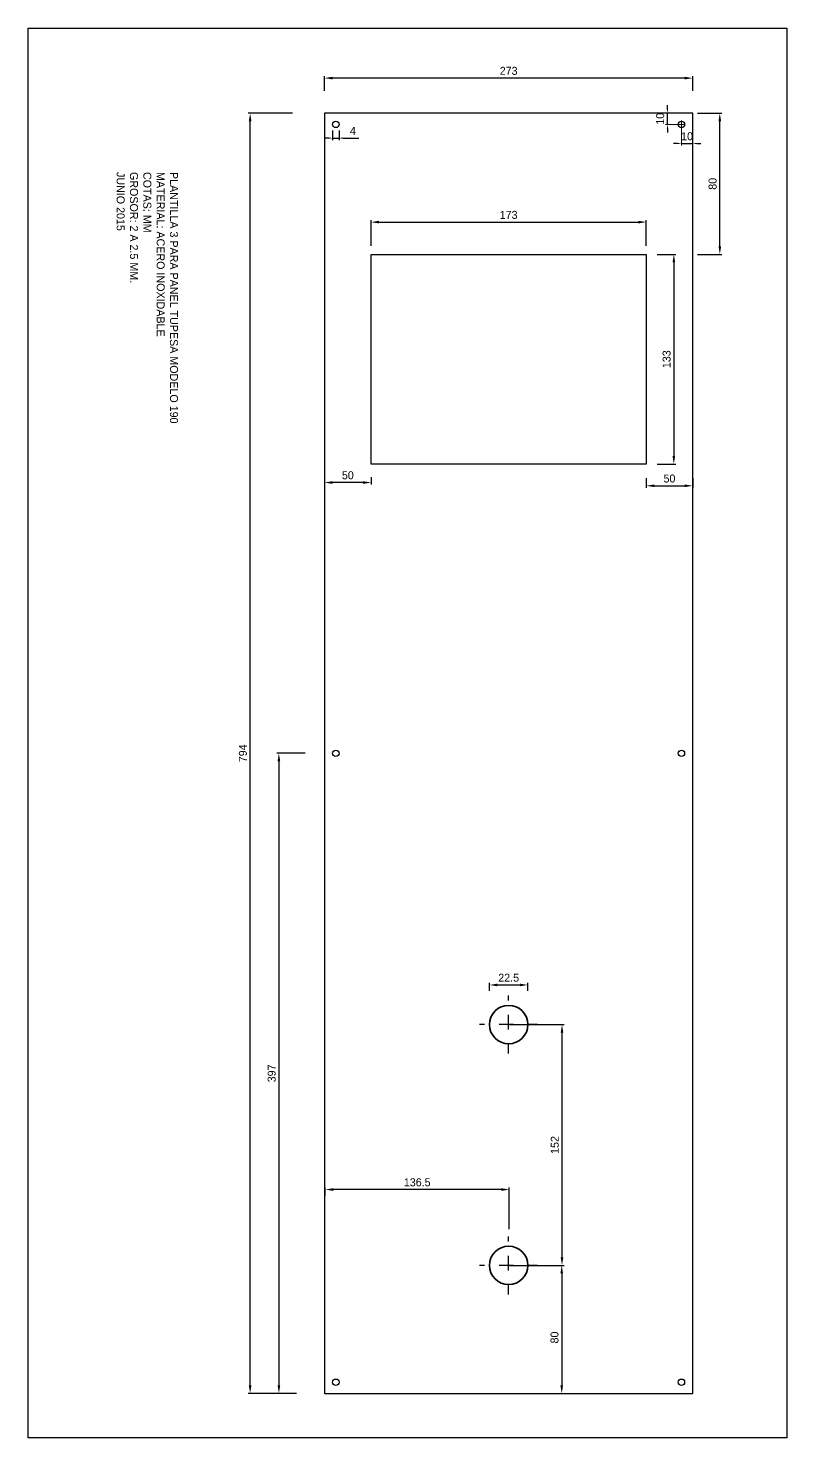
# Model space of a CAD drawing. Header units: millimetres. Extents: x 484 to 5511, y 1144 to 4084.
# Drawn here: x 1632 to 2106, y 3203 to 4084 of the extents above; entities that cross this region are included whole.
import ezdxf

# ---------------------------------------------------------------- set-up
doc = ezdxf.new("R2010")
doc.units = ezdxf.units.MM
doc.linetypes.add('ACAD_ISO03W100', pattern=[30, 12, -18])
doc.dimstyles.new('ISO-25', dxfattribs={"dimtxt": 2.5, "dimasz": 2.5, "dimexe": 1.25, "dimexo": 0.625, "dimtad": 1, "dimtxsty": 'Standard', "dimcen": 2.5, "dimadec": 0, "dimazin": 0, "dimtfac": 1, "dimtmove": 0, "dimatfit": 3, "dimfxl": 1, "dimarcsym": 0})

# ---------------------------------------------------------------- blocks, each defined once
blk = doc.blocks.new('*D77')
at = {"color": 0, "lineweight": -2, "transparency": 16777216}
for p, q in [((1846.06, 3948.06), (1846.06, 3964.19)), ((2018.06, 3948.06), (2018.06, 3964.19)), ((1851.06, 3962.94), (2013.06, 3962.94))]:
    blk.add_line(p, q, dxfattribs=at)
at = {"color": 0, "transparency": 16777216}
for points in [[(1851.06, 3963.78), (1851.06, 3962.11), (1846.06, 3962.94)], [(2013.06, 3963.78), (2013.06, 3962.11), (2018.06, 3962.94)]]:
    blk.add_solid(points, dxfattribs=at)
at = {"layer": 'Defpoints', "color": 0, "transparency": 16777216}
for p in [(2018.06, 3962.94), (1846.06, 3947.44), (2018.06, 3947.44)]:
    blk.add_point(p, dxfattribs=at)
at = {"color": 0, "lineweight": -3, "transparency": 16777216, "insert": (1932.06, 3967.44), "char_height": 5, "attachment_point": 5}
blk.add_mtext('173', dxfattribs=at)
blk = doc.blocks.new('*D78')
at = {"color": 0, "lineweight": -2, "transparency": 16777216}
for p, q in [((2024.78, 3942.76), (2036.54, 3942.76)), ((2035.29, 3937.76), (2035.29, 3816.76)), ((2024.78, 3811.76), (2036.54, 3811.76))]:
    blk.add_line(p, q, dxfattribs=at)
at = {"color": 0, "transparency": 16777216}
for points in [[(2034.46, 3937.76), (2036.12, 3937.76), (2035.29, 3942.76)], [(2034.46, 3816.76), (2036.12, 3816.76), (2035.29, 3811.76)]]:
    blk.add_solid(points, dxfattribs=at)
at = {"layer": 'Defpoints', "color": 0, "transparency": 16777216}
for p in [(2024.15, 3942.76), (2024.15, 3811.76), (2035.29, 3811.76)]:
    blk.add_point(p, dxfattribs=at)
at = {"color": 0, "lineweight": -3, "transparency": 16777216, "insert": (2030.79, 3877.26), "char_height": 5, "attachment_point": 5, "rotation": 90}
blk.add_mtext('133', dxfattribs=at)
blk = doc.blocks.new('*D79')
at = {"color": 0, "lineweight": -2, "transparency": 16777216}
for p, q in [((1817.06, 3803.61), (1817.06, 3798.97)), ((1841.06, 3800.22), (1822.06, 3800.22)), ((1846.06, 3803.61), (1846.06, 3798.97))]:
    blk.add_line(p, q, dxfattribs=at)
at = {"color": 0, "transparency": 16777216}
for points in [[(1822.06, 3801.05), (1822.06, 3799.38), (1817.06, 3800.22)], [(1841.06, 3801.05), (1841.06, 3799.38), (1846.06, 3800.22)]]:
    blk.add_solid(points, dxfattribs=at)
at = {"layer": 'Defpoints', "color": 0, "transparency": 16777216}
for p in [(1817.06, 3804.23), (1817.06, 3800.22), (1846.06, 3804.23)]:
    blk.add_point(p, dxfattribs=at)
at = {"color": 0, "lineweight": -3, "transparency": 16777216, "insert": (1831.56, 3804.72), "char_height": 5, "attachment_point": 5}
blk.add_mtext('50', dxfattribs=at)
blk = doc.blocks.new('*D80')
at = {"color": 0, "lineweight": -2, "transparency": 16777216}
for p, q in [((2018.06, 3802.98), (2018.06, 3796.95)), ((2023.06, 3798.2), (2042.06, 3798.2)), ((2047.06, 3802.98), (2047.06, 3796.95))]:
    blk.add_line(p, q, dxfattribs=at)
at = {"color": 0, "transparency": 16777216}
for points in [[(2023.06, 3799.03), (2023.06, 3797.37), (2018.06, 3798.2)], [(2042.06, 3799.03), (2042.06, 3797.37), (2047.06, 3798.2)]]:
    blk.add_solid(points, dxfattribs=at)
at = {"layer": 'Defpoints', "color": 0, "transparency": 16777216}
for p in [(2018.06, 3803.61), (2047.06, 3803.61), (2047.06, 3798.2)]:
    blk.add_point(p, dxfattribs=at)
at = {"color": 0, "lineweight": -3, "transparency": 16777216, "insert": (2032.56, 3802.7), "char_height": 5, "attachment_point": 5}
blk.add_mtext('50', dxfattribs=at)
blk = doc.blocks.new('*D81')
at = {"color": 0, "lineweight": -2, "transparency": 16777216}
for p, q in [((2050.14, 4031.01), (2065.28, 4031.01)), ((2064.03, 3947.76), (2064.03, 4026.01)), ((2050.14, 3942.76), (2065.28, 3942.76))]:
    blk.add_line(p, q, dxfattribs=at)
at = {"color": 0, "transparency": 16777216}
for points in [[(2063.2, 4026.01), (2064.87, 4026.01), (2064.03, 4031.01)], [(2063.2, 3947.76), (2064.87, 3947.76), (2064.03, 3942.76)]]:
    blk.add_solid(points, dxfattribs=at)
at = {"layer": 'Defpoints', "color": 0, "transparency": 16777216}
for p in [(2049.51, 4031.01), (2064.03, 4031.01), (2049.51, 3942.76)]:
    blk.add_point(p, dxfattribs=at)
at = {"color": 0, "lineweight": -3, "transparency": 16777216, "insert": (2059.53, 3986.89), "char_height": 5, "attachment_point": 5, "rotation": 90}
blk.add_mtext('80', dxfattribs=at)
blk = doc.blocks.new('*D82')
at = {"color": 0, "lineweight": -2, "transparency": 16777216}
for p, q in [((1797.01, 4031.01), (1769.25, 4031.01)), ((1770.5, 3236.01), (1770.5, 4026.01)), ((1797.01, 3231.01), (1769.25, 3231.01))]:
    blk.add_line(p, q, dxfattribs=at)
at = {"color": 0, "transparency": 16777216}
for points in [[(1769.67, 4026.01), (1771.34, 4026.01), (1770.5, 4031.01)], [(1769.67, 3236.01), (1771.34, 3236.01), (1770.5, 3231.01)]]:
    blk.add_solid(points, dxfattribs=at)
at = {"layer": 'Defpoints', "color": 0, "transparency": 16777216}
for p in [(1770.5, 4031.01), (1797.64, 4031.01), (1797.64, 3231.01)]:
    blk.add_point(p, dxfattribs=at)
at = {"color": 0, "lineweight": -3, "transparency": 16777216, "insert": (1766, 3631.01), "char_height": 5, "attachment_point": 5, "rotation": 90}
blk.add_mtext('794', dxfattribs=at)
blk = doc.blocks.new('*D83')
at = {"color": 0, "lineweight": -2, "transparency": 16777216}
for p, q in [((1817.06, 4044.96), (1817.06, 4054.2)), ((2042.06, 4052.95), (1822.06, 4052.95)), ((2047.06, 4044.96), (2047.06, 4054.2))]:
    blk.add_line(p, q, dxfattribs=at)
at = {"color": 0, "transparency": 16777216}
for points in [[(1822.06, 4053.78), (1822.06, 4052.11), (1817.06, 4052.95)], [(2042.06, 4053.78), (2042.06, 4052.11), (2047.06, 4052.95)]]:
    blk.add_solid(points, dxfattribs=at)
at = {"layer": 'Defpoints', "color": 0, "transparency": 16777216}
for p in [(1817.06, 4052.95), (1817.06, 4044.34), (2047.06, 4044.34)]:
    blk.add_point(p, dxfattribs=at)
at = {"color": 0, "lineweight": -3, "transparency": 16777216, "insert": (1932.06, 4057.45), "char_height": 5, "attachment_point": 5}
blk.add_mtext('273', dxfattribs=at)
blk = doc.blocks.new('*D84')
at = {"color": 0, "lineweight": -2, "transparency": 16777216}
for p, q in [((1957.01, 3311.01), (1966.49, 3311.01)), ((1965.24, 3306.01), (1965.24, 3236.01)), ((1957.01, 3231.01), (1966.49, 3231.01))]:
    blk.add_line(p, q, dxfattribs=at)
at = {"color": 0, "transparency": 16777216}
for points in [[(1964.4, 3306.01), (1966.07, 3306.01), (1965.24, 3311.01)], [(1964.4, 3236.01), (1966.07, 3236.01), (1965.24, 3231.01)]]:
    blk.add_solid(points, dxfattribs=at)
at = {"layer": 'Defpoints', "color": 0, "transparency": 16777216}
for p in [(1956.38, 3311.01), (1956.38, 3231.01), (1965.24, 3231.01)]:
    blk.add_point(p, dxfattribs=at)
at = {"color": 0, "lineweight": -3, "transparency": 16777216, "insert": (1960.74, 3265.95), "char_height": 5, "attachment_point": 5, "rotation": 90}
blk.add_mtext('80', dxfattribs=at)
blk = doc.blocks.new('*D85')
at = {"color": 0, "lineweight": -2, "transparency": 16777216}
for p, q in [((1817.42, 3354.46), (1817.42, 3359.66)), ((1927.42, 3358.41), (1822.42, 3358.41)), ((1932.42, 3333.64), (1932.42, 3359.66))]:
    blk.add_line(p, q, dxfattribs=at)
at = {"color": 0, "transparency": 16777216}
for points in [[(1822.42, 3359.24), (1822.42, 3357.57), (1817.42, 3358.41)], [(1927.42, 3359.24), (1927.42, 3357.57), (1932.42, 3358.41)]]:
    blk.add_solid(points, dxfattribs=at)
at = {"layer": 'Defpoints', "color": 0, "transparency": 16777216}
for p in [(1817.42, 3358.41), (1817.42, 3353.84), (1932.42, 3333.02)]:
    blk.add_point(p, dxfattribs=at)
at = {"color": 0, "lineweight": -3, "transparency": 16777216, "insert": (1874.92, 3362.91), "char_height": 5, "attachment_point": 5}
blk.add_mtext('136.5', dxfattribs=at)
blk = doc.blocks.new('*D86')
at = {"color": 0, "lineweight": -2, "transparency": 16777216}
for p, q in [((1822.06, 4020.27), (1822.06, 4014.19)), ((1826.06, 4020.27), (1826.06, 4014.19)), ((1819.56, 4015.44), (1817.06, 4015.44)), ((1822.06, 4015.44), (1826.06, 4015.44)), ((1828.56, 4015.44), (1838.39, 4015.44))]:
    blk.add_line(p, q, dxfattribs=at)
at = {"color": 0, "transparency": 16777216}
for points in [[(1819.56, 4015.85), (1819.56, 4015.02), (1822.06, 4015.44)], [(1828.56, 4015.85), (1828.56, 4015.02), (1826.06, 4015.44)]]:
    blk.add_solid(points, dxfattribs=at)
at = {"layer": 'Defpoints', "color": 0, "transparency": 16777216}
for p in [(1822.06, 4020.9), (1826.06, 4020.9), (1826.06, 4015.44)]:
    blk.add_point(p, dxfattribs=at)
at = {"color": 0, "transparency": 16777216, "insert": (1834.73, 4019.94), "char_height": 5, "attachment_point": 5}
blk.add_mtext('4', dxfattribs=at)
blk = doc.blocks.new('*D87')
at = {"color": 0, "lineweight": 13, "transparency": 16777216}
for p, q in [((2040.06, 4026.43), (2040.06, 4010.82)), ((2047.06, 4020.14), (2047.06, 4010.82))]:
    blk.add_line(p, q, dxfattribs=at)
at = {"color": 0, "lineweight": -2, "transparency": 16777216}
for p, q in [((2037.56, 4012.07), (2035.06, 4012.07)), ((2040.06, 4012.07), (2047.06, 4012.07)), ((2049.56, 4012.07), (2052.06, 4012.07))]:
    blk.add_line(p, q, dxfattribs=at)
at = {"color": 0, "transparency": 16777216}
for points in [[(2037.56, 4012.48), (2037.56, 4011.65), (2040.06, 4012.07)], [(2049.56, 4012.48), (2049.56, 4011.65), (2047.06, 4012.07)]]:
    blk.add_solid(points, dxfattribs=at)
at = {"layer": 'Defpoints', "color": 0, "transparency": 16777216}
for p in [(2040.06, 4027.06), (2047.06, 4020.77), (2047.06, 4012.07)]:
    blk.add_point(p, dxfattribs=at)
at = {"color": 0, "transparency": 16777216, "insert": (2043.56, 4016.57), "char_height": 5, "attachment_point": 5}
blk.add_mtext('10', dxfattribs=at)
blk = doc.blocks.new('*D88')
at = {"color": 0, "lineweight": -2, "transparency": 16777216}
for p, q in [((2031.28, 4033.51), (2031.28, 4036.01)), ((2031.28, 4024.01), (2031.28, 4031.01)), ((2031.28, 4021.51), (2031.28, 4019.01))]:
    blk.add_line(p, q, dxfattribs=at)
at = {"color": 0, "lineweight": 13, "transparency": 16777216}
for p, q in [((2035.7, 4031.01), (2030.03, 4031.01)), ((2042.28, 4024.01), (2030.03, 4024.01))]:
    blk.add_line(p, q, dxfattribs=at)
at = {"color": 0, "transparency": 16777216}
for points in [[(2030.86, 4033.51), (2031.7, 4033.51), (2031.28, 4031.01)], [(2030.86, 4021.51), (2031.7, 4021.51), (2031.28, 4024.01)]]:
    blk.add_solid(points, dxfattribs=at)
at = {"layer": 'Defpoints', "color": 0, "transparency": 16777216}
for p in [(2031.28, 4031.01), (2036.32, 4031.01), (2042.9, 4024.01)]:
    blk.add_point(p, dxfattribs=at)
at = {"color": 0, "transparency": 16777216, "insert": (2026.78, 4027.51), "char_height": 5, "attachment_point": 5, "rotation": 90}
blk.add_mtext('10', dxfattribs=at)
blk = doc.blocks.new('*D89')
at = {"color": 0, "lineweight": -2, "transparency": 16777216}
for p, q in [((1804.99, 3631.01), (1787.24, 3631.01)), ((1788.49, 3626.01), (1788.49, 3236.01)), ((1799.51, 3231.01), (1787.24, 3231.01))]:
    blk.add_line(p, q, dxfattribs=at)
at = {"color": 0, "transparency": 16777216}
for points in [[(1787.65, 3626.01), (1789.32, 3626.01), (1788.49, 3631.01)], [(1787.65, 3236.01), (1789.32, 3236.01), (1788.49, 3231.01)]]:
    blk.add_solid(points, dxfattribs=at)
at = {"layer": 'Defpoints', "color": 0, "transparency": 16777216}
for p in [(1805.61, 3631.01), (1788.49, 3231.01), (1800.13, 3231.01)]:
    blk.add_point(p, dxfattribs=at)
at = {"color": 0, "transparency": 16777216, "insert": (1783.99, 3431.01), "char_height": 5, "attachment_point": 5, "rotation": 90}
blk.add_mtext('397', dxfattribs=at)
blk = doc.blocks.new('*D90')
at = {"color": 0, "lineweight": -2, "transparency": 16777216}
for p, q in [((1920.06, 3482.63), (1920.06, 3487.51)), ((1925.06, 3486.26), (1939.06, 3486.26)), ((1944.06, 3482.63), (1944.06, 3487.51))]:
    blk.add_line(p, q, dxfattribs=at)
at = {"color": 0, "transparency": 16777216}
for points in [[(1925.06, 3487.09), (1925.06, 3485.43), (1920.06, 3486.26)], [(1939.06, 3487.09), (1939.06, 3485.43), (1944.06, 3486.26)]]:
    blk.add_solid(points, dxfattribs=at)
at = {"layer": 'Defpoints', "color": 0, "transparency": 16777216}
for p in [(1920.06, 3482), (1944.06, 3486.26), (1944.06, 3482)]:
    blk.add_point(p, dxfattribs=at)
at = {"color": 0, "lineweight": -3, "transparency": 16777216, "insert": (1932.06, 3490.76), "char_height": 5, "attachment_point": 5}
blk.add_mtext('22.5', dxfattribs=at)
blk = doc.blocks.new('*D91')
at = {"color": 0, "lineweight": -2, "transparency": 16777216}
for p, q in [((1932.69, 3461.51), (1966.66, 3461.51)), ((1965.41, 3316.01), (1965.41, 3456.51)), ((1932.69, 3311.01), (1966.66, 3311.01))]:
    blk.add_line(p, q, dxfattribs=at)
at = {"color": 0, "transparency": 16777216}
for points in [[(1964.58, 3456.51), (1966.24, 3456.51), (1965.41, 3461.51)], [(1964.58, 3316.01), (1966.24, 3316.01), (1965.41, 3311.01)]]:
    blk.add_solid(points, dxfattribs=at)
at = {"layer": 'Defpoints', "color": 0, "transparency": 16777216}
for p in [(1932.06, 3461.51), (1965.41, 3461.51), (1932.06, 3311.01)]:
    blk.add_point(p, dxfattribs=at)
at = {"color": 0, "transparency": 16777216, "insert": (1960.91, 3386.26), "char_height": 5, "attachment_point": 5, "rotation": 90}
blk.add_mtext('152', dxfattribs=at)

msp = doc.modelspace()

# ---------------------------------------------------------------- linework, layer by layer
at = {"lineweight": 25}
for p, q in [((1817.06, 4031.012), (1817.06, 3231.012)), ((2047.06, 4031.012), (1817.06, 4031.012)), ((2047.06, 3231.012), (2047.06, 4031.012)), ((1846.06, 3942.762), (2018.06, 3942.762)), ((1846.06, 3811.762), (1846.06, 3942.762)), ((2018.06, 3942.762), (2018.06, 3811.762)), ((2018.06, 3811.762), (1846.06, 3811.762)), ((1817.06, 3231.012), (2047.06, 3231.012))]:
    msp.add_line(p, q, dxfattribs=at)
at = {"linetype": 'ACAD_ISO03W100', "lineweight": -3, "ltscale": 0.5}
for p, q in [((1932.06, 3461.512), (1932.06, 3479.639)), ((1932.06, 3461.512), (1913.934, 3461.512)), ((1950.187, 3461.512), (1932.06, 3461.512)), ((1932.06, 3443.386), (1932.06, 3461.512)), ((1932.06, 3311.012), (1932.06, 3329.139)), ((1932.06, 3311.012), (1913.934, 3311.012)), ((1950.187, 3311.012), (1932.06, 3311.012)), ((1932.06, 3292.886), (1932.06, 3311.012))]:
    msp.add_line(p, q, dxfattribs=at)
msp.add_lwpolyline([(1631.817, 4084.128), (2105.891, 4084.128), (2105.891, 3203.278), (1631.817, 3203.278)], close=True)
for centre in [(1824.06, 4024.012), (2040.06, 4024.012), (1824.06, 3631.012), (2040.06, 3631.012), (1824.06, 3238.012), (2040.06, 3238.012)]:
    msp.add_circle(centre, 2)
at = {"lineweight": 35}
for centre in [(1932.06, 3461.512), (1932.06, 3311.012)]:
    msp.add_circle(centre, 12, dxfattribs=at)

# ---------------------------------------------------------------- texts
at = {"insert": (1725.438, 3994.268), "char_height": 5, "width": 266.63863, "attachment_point": 1, "rotation": 270}
msp.add_mtext('PLANTILLA 3 PARA PANEL TUPESA MODELO 190\\PMATERIAL: ACERO INOXIDABLE\\PCOTAS: MM\\PGROSOR: 2 A 2.5 MM. \\PJUNIO 2015', dxfattribs=at)

# ---------------------------------------------------------------- dimensions: what is measured, and where the dimension line sits
at = {"lineweight": -3}
for base, p1, p2, text, picture, middle in [((1817.06, 4052.946), (2047.06, 4044.338), (1817.06, 4044.338), '273', '*D83', (1932.06, 4057.446)), ((1817.06, 3800.216), (1846.06, 3804.232), (1817.06, 3804.232), '50', '*D79', (1831.56, 3804.716)), ((1944.06, 3486.261), (1920.06, 3482.003), (1944.06, 3482.003), '22.5', '*D90', (1932.06, 3490.761)), ((1817.421, 3358.406), (1932.421, 3333.018), (1817.421, 3353.838), '136.5', '*D85', (1874.921, 3362.906))]:
    dim = msp.add_linear_dim(base=base, p1=p1, p2=p2, text=text, dimstyle='ISO-25', override={"dimtxt": 5, "dimasz": 5, "dimgap": 2}, dxfattribs=at)
    dim.commit()
    dim.dimension.update_dxf_attribs({"geometry": picture, "text_midpoint": middle})
dim = msp.add_linear_dim(base=(2031.28, 4031.012), p1=(2042.904, 4024.012), p2=(2036.321, 4031.012), angle=90, text='10', dimstyle='ISO-25', override={"dimtxt": 5, "dimgap": 2, "dimlwe": 13})
dim.commit()
dim.dimension.update_dxf_attribs({"geometry": '*D88', "text_midpoint": (2031.28, 4027.512), "dimtype": 160})
dim = msp.add_linear_dim(base=(1770.503, 4031.012), p1=(1797.635, 3231.012), p2=(1797.635, 4031.012), angle=90, text='794', dimstyle='ISO-25', override={"dimtxt": 5, "dimasz": 5, "dimgap": 2}, dxfattribs=at)
dim.commit()
dim.dimension.update_dxf_attribs({"geometry": '*D82', "text_midpoint": (1766.003, 3631.012)})
dim = msp.add_linear_dim(base=(2047.06, 4012.067), p1=(2040.06, 4027.059), p2=(2047.06, 4020.767), text='10', dimstyle='ISO-25', override={"dimtxt": 5, "dimgap": 2, "dimlwe": 13})
dim.commit()
dim.dimension.update_dxf_attribs({"geometry": '*D87', "text_midpoint": (2043.56, 4012.067), "dimtype": 160})
for base, p1, p2, text, picture, middle in [((2064.032, 4031.012), (2049.512, 3942.762), (2049.512, 4031.012), '80', '*D81', (2064.032, 3986.887)), ((2035.291, 3811.762), (2024.153, 3942.762), (2024.153, 3811.762), '133', '*D78', (2035.291, 3877.262))]:
    dim = msp.add_linear_dim(base=base, p1=p1, p2=p2, angle=90, text=text, dimstyle='ISO-25', override={"dimtxt": 5, "dimasz": 5, "dimgap": 2}, dxfattribs=at)
    dim.commit()
    dim.dimension.update_dxf_attribs({"geometry": picture, "text_midpoint": middle, "dimtype": 160})
dim = msp.add_linear_dim(base=(1826.06, 4015.437), p1=(1822.06, 4020.896), p2=(1826.06, 4020.896), dimstyle='ISO-25', override={"dimtxt": 5, "dimgap": 2})
dim.commit()
dim.dimension.update_dxf_attribs({"geometry": '*D86', "text_midpoint": (1834.727, 4019.937)})
for base, p1, p2, text, picture, middle in [((2018.06, 3962.942), (1846.06, 3947.44), (2018.06, 3947.44), '173', '*D77', (1932.06, 3962.942)), ((2047.06, 3798.201), (2018.06, 3803.607), (2047.06, 3803.607), '50', '*D80', (2032.56, 3798.201))]:
    dim = msp.add_linear_dim(base=base, p1=p1, p2=p2, text=text, dimstyle='ISO-25', override={"dimtxt": 5, "dimasz": 5, "dimgap": 2}, dxfattribs=at)
    dim.commit()
    dim.dimension.update_dxf_attribs({"geometry": picture, "text_midpoint": middle, "dimtype": 160})
for base, p1, p2, text, picture, middle in [((1788.486, 3231.012), (1805.613, 3631.012), (1800.134, 3231.012), '397', '*D89', (1783.986, 3431.012)), ((1965.411, 3461.512), (1932.06, 3311.012), (1932.06, 3461.512), '152', '*D91', (1960.911, 3386.262))]:
    dim = msp.add_linear_dim(base=base, p1=p1, p2=p2, angle=90, text=text, dimstyle='ISO-25', override={"dimtxt": 5, "dimasz": 5, "dimgap": 2})
    dim.commit()
    dim.dimension.update_dxf_attribs({"geometry": picture, "text_midpoint": middle})
dim = msp.add_linear_dim(base=(1965.237, 3231.012), p1=(1956.383, 3311.012), p2=(1956.383, 3231.012), angle=90, dimstyle='ISO-25', override={"dimtxt": 5, "dimasz": 5, "dimgap": 2}, dxfattribs=at)
dim.commit()
dim.dimension.update_dxf_attribs({"geometry": '*D84', "text_midpoint": (1965.237, 3265.95), "dimtype": 160})

doc.saveas('drawing.dxf')
